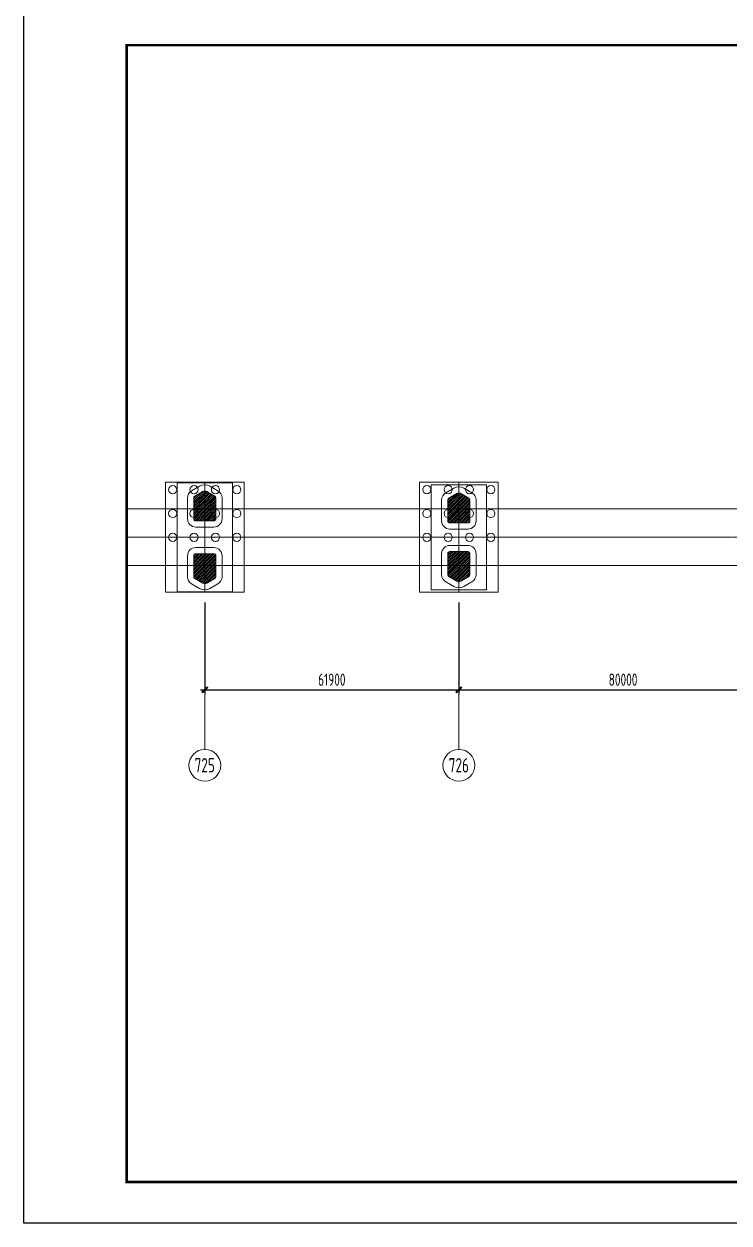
# Model space of a CAD drawing. Extents: x -2876908 to 633791, y -1383861 to 872234.
# Drawn here: x -1589762 to -1418006, y 278234 to 570384 of the extents above; entities that cross this region are included whole.
import ezdxf
from ezdxf.enums import TextEntityAlignment as Align

# ---------------------------------------------------------------- set-up
doc = ezdxf.new("R2010")
doc.units = 0
doc.header["$LTSCALE"] = 5
doc.header["$MEASUREMENT"] = 0
doc.linetypes.add('CENTER', pattern=[2, 1.25, -0.25, 0.25, -0.25])
doc.layers.get('0').update_dxf_attribs({"linetype": 'CONTINUOUS', "lineweight": 25})
doc.layers.get('DEFPOINTS').update_dxf_attribs({"color": 35, "linetype": 'CONTINUOUS', "lineweight": 13})
for name, color, linetype, lineweight in [('1粗实线', 1, 'CONTINUOUS', 30), ('3中心线', 6, 'CENTER', 18), ('5标注', 3, 'CONTINUOUS', 15), ('6文本', 7, 'CONTINUOUS', 15), ('7边界线', 8, 'CONTINUOUS', 15), ('8轮廓线', 4, 'CONTINUOUS', 15), ('DIM', 3, 'CONTINUOUS', 0), ('HFZT', 5, 'CONTINUOUS', 15)]:
    doc.layers.add(name, color=color, linetype=linetype, lineweight=lineweight)
doc.styles.add('TSSD_Dimension', font='tssdeng.shx', dxfattribs={"width": 0.7, "bigfont": 'hztxt.shx'})
doc.styles.add('TSSD_NORM', font='tssdeng.shx', dxfattribs={"width": 0.7, "bigfont": 'hztxt.shx'})
doc.dimstyles.new('TSSD_100_100', dxfattribs={"dimtxt": 300, "dimasz": 100, "dimexe": 100, "dimexo": 250, "dimgap": 100, "dimtad": 1, "dimdec": 0, "dimzin": 0, "dimdsep": 46, "dimtxsty": 'TSSD_Dimension', "dimblk": 'ARCHTICK', "dimblk1": 'ARCHTICK', "dimblk2": 'ARCHTICK', "dimcen": 0, "dimdle": 100, "dimclrt": 7, "dimadec": 0, "dimazin": 0, "dimtfac": 1, "dimtdec": 0, "dimtix": 1, "dimtmove": 2, "dimatfit": 3, "dimfxl": 1, "dimtolj": 1, "dimtzin": 0, "dimarcsym": 0})

# ---------------------------------------------------------------- blocks, each defined once
blk = doc.blocks.new('图框')
blk.add_line((81210, -10000), (-1573790, -10000))
at = {"color": 7, "linetype": 'Continuous'}
blk.add_lwpolyline([(-1598790, -10000), (-1598790, 287000), (81210, 287000), (81210, -10000), (-1598790, -10000)], dxfattribs=at)
at = {"layer": '1粗实线', "color": 7, "linetype": 'Continuous', "const_width": 600}
blk.add_lwpolyline([(-1573790, 0), (-1573790, 277000), (71210, 277000), (71210, 0), (-1573790, 0)], dxfattribs=at)
at = {"layer": 'HFZT', "color": 2, "style": 'TSSD_NORM', "width": 0.7}
for tag, height, p in [('比例尺', 2500, (63962, 21000)), ('图名', 4000, (-19528, 4250)), ('图号', 2500, (36224, 7000)), ('日期', 2500, (63962, 7000))]:
    blk.add_attdef(tag, text='', height=height, dxfattribs=at).set_placement(p, align=Align.MIDDLE)
blk = doc.blocks.new('平面图')
at = {"layer": '7边界线'}
h = blk.add_hatch(dxfattribs=at)
h.set_pattern_fill('ANSI31', color=256, scale=100, style=0)
h.set_pattern_definition([(45, (-8222488.14, 183260.15), (-224.506403, 224.506403), [])])
edge = h.paths.add_edge_path()
edge.add_line((-1351295, 3492), (-1349295, 3492))
edge.add_arc((-1349531, 4560), 1094, 282.42368, 328.71185)
edge.add_line((-1348596, 3992), (-1348596, 9215))
edge.add_arc((-1341961, 16551), 9891, 224.25445, 227.86965, ccw=False)
edge.add_line((-1349045, 9648), (-1350795, 10658))
edge.add_arc((-1351295, 9792), 1000, 60.00554, 90.00529)
edge.add_line((-1351295, 10792), (-1351295, 3492))
edge = h.paths.add_edge_path()
edge.add_arc((-1353395, 4092), 608, 189.42627, 279.42627)
edge.add_line((-1353295, 3492), (-1351295, 3492))
edge.add_line((-1351295, 3492), (-1351295, 10792))
edge.add_arc((-1351295, 9792), 1000, 90.00529, 120)
edge.add_line((-1351795, 10658), (-1353545, 9648))
edge.add_arc((-1360662, 16581), 9935, 312.14808, 315.7463, ccw=False)
edge.add_line((-1353995, 9215), (-1353995, 3992))
edge = h.paths.add_edge_path()
edge.add_arc((-1353395, -9058), 624, 196.05281, 256.05281)
edge.add_line((-1353545, -9664), (-1351795, -10674))
edge.add_arc((-1351295, -9808), 1000, 240, 269.99471)
edge.add_line((-1351295, -10808), (-1351295, -3508))
edge.add_line((-1351295, -3508), (-1353295, -3508))
edge.add_arc((-1353448, -4033), 547, 73.7651, 177.38237)
edge.add_line((-1353995, -4008), (-1353995, -9231))
edge = h.paths.add_edge_path()
edge.add_arc((-1351295, -9808), 1000, 269.99471, 299.99446)
edge.add_line((-1350795, -10674), (-1349045, -9664))
edge.add_arc((-1349963, -8262), 1676, 303.20869, 324.66721)
edge.add_line((-1348596, -9231), (-1348596, -4008))
edge.add_arc((-1349143, -4033), 547, 2.63799, 106.22648)
edge.add_line((-1349295, -3508), (-1351295, -3508))
edge.add_line((-1351295, -3508), (-1351295, -10808))
at = {"layer": '3中心线'}
for p, q in [((-1413195, -13416), (-1413195, 13384)), ((-1351295, -13408), (-1351295, 13392))]:
    blk.add_line(p, q, dxfattribs=at)
blk.add_lwpolyline([(-1432236, 0), (212764, 0)], dxfattribs=at)
at = {"layer": '7边界线'}
for p, q in [((-1416393, 11324), (-1414444, 12449)), ((-1409996, 11324), (-1411945, 12449)), ((-1354494, 10832), (-1352545, 11957)), ((-1348097, 10832), (-1350046, 11957)), ((-1417393, 9593), (-1417395, 4485)), ((-1415893, 9592), (-1415895, 4484)), ((-1415894, 8582), (-1413195, 11281)), ((-1415894, 9031), (-1413884, 11041)), ((-1415894, 8133), (-1413195, 10832)), ((-1415894, 9480), (-1414947, 10427)), ((-1415894, 7684), (-1413195, 10383)), ((-1415894, 7235), (-1413195, 9934)), ((-1415894, 6786), (-1413195, 9485)), ((-1415894, 6337), (-1413195, 9036)), ((-1415643, 10025), (-1413694, 11150)), ((-1415643, 10025), (-1413694, 11150)), ((-1413195, 11281), (-1413192, 11284)), ((-1413195, 10832), (-1412817, 11210)), ((-1413195, 10383), (-1412526, 11052)), ((-1413195, 9934), (-1412241, 10888)), ((-1413195, 9485), (-1411956, 10724)), ((-1413195, 9036), (-1411671, 10559)), ((-1413195, 8570), (-1411387, 10378)), ((-1413195, 8138), (-1411102, 10231)), ((-1413195, 7689), (-1410845, 10039)), ((-1413195, 7240), (-1410617, 9818)), ((-1413195, 6791), (-1410496, 9490)), ((-1413195, 6342), (-1410496, 9041)), ((-1410746, 10025), (-1412695, 11150)), ((-1410746, 10025), (-1412695, 11150)), ((-1410496, 9592), (-1410495, 4484)), ((-1408996, 9593), (-1408995, 4485)), ((-1408996, 9593), (-1408995, 4485)), ((-1355494, 9101), (-1355495, 3993)), ((-1353994, 9100), (-1353995, 3992)), ((-1353744, 9533), (-1351795, 10658)), ((-1348847, 9533), (-1350796, 10658)), ((-1348597, 9100), (-1348595, 3992)), ((-1347097, 9101), (-1347095, 3992)), ((-1347097, 9101), (-1347095, 3992)), ((-1415894, 5888), (-1413195, 8587)), ((-1415894, 5439), (-1413195, 8138)), ((-1415894, 4990), (-1413195, 7689)), ((-1415894, 4541), (-1413195, 7240)), ((-1415775, 4211), (-1413195, 6791)), ((-1415518, 4019), (-1413195, 6342)), ((-1415104, 3984), (-1413195, 5893)), ((-1413195, 5893), (-1410496, 8592)), ((-1413195, 5444), (-1410496, 8143)), ((-1413195, 4995), (-1410496, 7694)), ((-1413195, 4546), (-1410496, 7245)), ((-1413195, 4097), (-1410496, 6796)), ((-1412859, 3984), (-1410496, 6347)), ((-1412410, 3984), (-1410496, 5898)), ((-1410995, 3984), (-1415395, 3984)), ((-1414655, 3984), (-1413195, 5444)), ((-1414206, 3984), (-1413195, 4995)), ((-1413757, 3984), (-1413195, 4546)), ((-1411961, 3984), (-1410496, 5449)), ((-1411512, 3984), (-1410496, 5000)), ((-1411000, 4047), (-1410496, 4551)), ((-1349095, 3492), (-1353495, 3492)), ((-1410995, 2484), (-1415395, 2484)), ((-1349095, 1992), (-1353495, 1992)), ((-1410995, -2516), (-1415395, -2516)), ((-1349095, -2008), (-1353495, -2008)), ((-1417393, -9625), (-1417395, -4516)), ((-1415893, -9624), (-1415895, -4516)), ((-1415893, -9624), (-1415895, -4516)), ((-1415894, -4541), (-1415347, -3994)), ((-1415894, -4990), (-1414919, -4016)), ((-1415894, -5439), (-1414470, -4016)), ((-1415894, -5888), (-1414021, -4016)), ((-1415894, -6337), (-1413572, -4016)), ((-1415894, -6787), (-1413195, -4087)), ((-1415894, -7236), (-1413195, -4536)), ((-1415894, -7685), (-1413195, -4985)), ((-1415894, -8134), (-1413195, -5434)), ((-1410995, -4016), (-1415395, -4016)), ((-1413195, -4087), (-1413123, -4016)), ((-1413195, -4536), (-1412674, -4016)), ((-1413195, -4985), (-1412225, -4016)), ((-1413195, -5434), (-1411776, -4016)), ((-1413195, -5883), (-1411327, -4016)), ((-1413195, -6332), (-1410881, -4018)), ((-1413195, -6781), (-1410614, -4201)), ((-1413195, -7230), (-1410496, -4531)), ((-1413195, -7679), (-1410496, -4980)), ((-1413195, -8128), (-1410496, -5429)), ((-1410496, -9624), (-1410495, -4516)), ((-1410496, -9624), (-1410495, -4516)), ((-1408996, -9625), (-1408995, -4516)), ((-1408996, -9625), (-1408995, -4516)), ((-1355494, -9117), (-1355495, -4008)), ((-1353994, -9116), (-1353995, -4008)), ((-1349095, -3508), (-1353495, -3508)), ((-1348597, -9116), (-1348595, -4008)), ((-1347097, -9117), (-1347095, -4008)), ((-1347097, -9117), (-1347095, -4008)), ((-1415894, -8583), (-1413195, -5883)), ((-1415894, -9032), (-1413195, -6332)), ((-1415894, -9481), (-1413195, -6781)), ((-1415838, -9873), (-1413195, -7230)), ((-1415616, -10101), (-1413195, -7679)), ((-1415314, -10247), (-1413195, -8128)), ((-1415029, -10412), (-1413195, -8577)), ((-1413195, -8577), (-1410496, -5878)), ((-1413195, -9026), (-1410496, -6327)), ((-1413195, -9475), (-1410496, -6776)), ((-1413195, -9925), (-1410496, -7225)), ((-1413195, -10374), (-1410496, -7674)), ((-1413195, -10823), (-1410496, -8123)), ((-1413195, -11272), (-1410496, -8572)), ((-1416393, -11356), (-1414444, -12481)), ((-1415643, -10057), (-1413694, -11182)), ((-1415643, -10057), (-1413694, -11182)), ((-1415445, -10171), (-1413695, -11182)), ((-1414744, -10576), (-1413195, -9026)), ((-1414460, -10740), (-1413195, -9475)), ((-1414175, -10905), (-1413195, -9925)), ((-1413890, -11069), (-1413195, -10374)), ((-1413602, -11229), (-1413195, -10823)), ((-1413238, -11315), (-1413195, -11272)), ((-1410746, -10057), (-1412695, -11182)), ((-1410746, -10057), (-1412695, -11182)), ((-1410945, -10172), (-1412695, -11182)), ((-1412604, -11129), (-1410496, -9021)), ((-1409996, -11356), (-1411945, -12481)), ((-1411542, -10516), (-1410496, -9470)), ((-1354494, -10848), (-1352545, -11973)), ((-1353744, -9549), (-1351795, -10674)), ((-1353545, -9664), (-1351795, -10674)), ((-1348847, -9549), (-1350796, -10674)), ((-1349045, -9664), (-1350795, -10674)), ((-1348097, -10848), (-1350046, -11973))]:
    blk.add_line(p, q, dxfattribs=at)
for points in [[(-1422795, 13384), (-1422795, -13416), (-1403595, -13416), (-1403595, 13384), (-1422795, 13384)], [(-1419945, 2584), (-1419945, 13284), (-1406445, 13284), (-1406445, 2584)], [(-1360895, 13392), (-1360895, -13408), (-1341695, -13408), (-1341695, 13392), (-1360895, 13392)], [(-1358045, 2592), (-1358045, 12792), (-1344545, 12792), (-1344545, 2592)], [(-1419945, 2584), (-1419945, -13316), (-1406445, -13316), (-1406445, 2584)], [(-1358045, 2592), (-1358045, -12808), (-1344545, -12808), (-1344545, 2592)]]:
    blk.add_lwpolyline(points, dxfattribs=at)
for centre in [(-1420995, 11584), (-1415795, 11584), (-1410595, 11584), (-1405395, 11584), (-1359095, 11592), (-1353895, 11592), (-1348695, 11592), (-1343495, 11592), (-1420995, 5784), (-1420995, 5784), (-1415795, 5784), (-1410595, 5784), (-1405395, 5784), (-1359095, 5792), (-1353895, 5792), (-1348695, 5792), (-1343495, 5792), (-1420995, -16), (-1415795, -16), (-1410595, -16), (-1405395, -16), (-1359095, -8), (-1353895, -8), (-1348695, -8), (-1343495, -8)]:
    blk.add_circle(centre, 1000, dxfattribs=at)
for centre, radius, start, end in [((-1413195, 10285), 2499, 60.00554, 120), ((-1351295, 9793), 2499, 60.00554, 120), ((-1415393, 9592), 2000, 120, 180), ((-1415394, 9592), 500, 120, 180), ((-1413195, 10285), 999, 60.00554, 120), ((-1413195, 10285), 999, 60.00554, 120), ((-1410996, 9592), 500, 0, 60), ((-1410996, 9592), 2000, 0, 60), ((-1353494, 9100), 2000, 120, 180), ((-1353494, 9100), 500, 120, 180), ((-1351295, 9793), 999, 60.00554, 120), ((-1349096, 9100), 500, 0, 60), ((-1349096, 9100), 2000, 0, 60), ((-1415395, 4484), 2000, 180, 270), ((-1415395, 4484), 500, 180, 270), ((-1410995, 4484), 2000, 270, 0), ((-1410995, 4484), 500, 270, 0), ((-1353495, 3992), 2000, 180, 270), ((-1353495, 3992), 500, 180, 270), ((-1349095, 3992), 500, 270, 0), ((-1349095, 3992), 2000, 270, 0), ((-1420995, -16), 1000, 0, 180), ((-1359095, -8), 1000, 0, 180), ((-1415395, -4516), 2000, 90, 180), ((-1410995, -4516), 2000, 0, 90), ((-1353495, -4008), 2000, 90, 180), ((-1349095, -4008), 2000, 0, 90), ((-1415395, -4516), 500, 90, 180), ((-1410995, -4516), 500, 0, 90), ((-1410995, -4516), 500, 0, 90), ((-1353495, -4008), 500, 90, 180), ((-1349095, -4008), 500, 0, 90), ((-1415394, -9624), 2000, 180, 240), ((-1415394, -9624), 500, 180, 240), ((-1413195, -10316), 1000, 240, 299.99446), ((-1413195, -10316), 999, 240, 299.99446), ((-1413195, -10316), 999, 240, 299.99446), ((-1410996, -9624), 500, 300, 0), ((-1410996, -9624), 500, 300, 0), ((-1410996, -9624), 2000, 300, 0), ((-1353494, -9116), 2000, 180, 240), ((-1353494, -9116), 500, 180, 240), ((-1351295, -9808), 1000, 240, 299.99446), ((-1351295, -9808), 999, 240, 299.99446), ((-1349096, -9116), 500, 300, 0), ((-1349096, -9116), 2000, 300, 0), ((-1413195, -10316), 2499, 240, 299.99446), ((-1351295, -9808), 2499, 240, 299.99446)]:
    blk.add_arc(centre, radius, start, end, dxfattribs=at)
at = {"layer": '8轮廓线'}
for points in [[(-1432236, 6900), (212764, 6900)], [(-1432236, -6900), (212764, -6900)]]:
    blk.add_lwpolyline(points, dxfattribs=at)
blk = doc.blocks.new('_ArchTick')
at = {"color": 0, "linetype": 'ByBlock', "const_width": 0.5}
blk.add_lwpolyline([(-0.71, -0.71), (0.71, 0.71)], dxfattribs=at)
blk = doc.blocks.new('*D54')
at = {"layer": 'DEFPOINTS', "color": 0, "transparency": 16777216}
for p in [(-1545721, 431912), (-1483821, 431912), (-1483821, 408125)]:
    blk.add_point(p, dxfattribs=at)
at = {"layer": 'DIM', "color": 0, "linetype": 'ByBlock', "lineweight": -2, "transparency": 16777216}
blk.add_line((-1545721, 429412), (-1545721, 407125), dxfattribs=at)
at = {"layer": 'DIM', "color": 0, "lineweight": -2, "transparency": 16777216}
for p, q in [((-1483821, 429412), (-1483821, 407125)), ((-1546721, 408125), (-1482821, 408125))]:
    blk.add_line(p, q, dxfattribs=at)
at = {"layer": 'DIM', "color": 0, "lineweight": -2, "transparency": 16777216, "xscale": 1000, "yscale": 1000, "zscale": 1000, "rotation": 180}
blk.add_blockref('_ArchTick', (-1545721, 408125), dxfattribs=at)
at = {"layer": 'DIM', "color": 0, "lineweight": -2, "transparency": 16777216, "xscale": 1000, "yscale": 1000, "zscale": 1000}
blk.add_blockref('_ArchTick', (-1483821, 408125), dxfattribs=at)
at = {"layer": 'DIM', "color": 7, "transparency": 16777216, "insert": (-1514771, 410625), "char_height": 3000, "attachment_point": 5, "style": 'TSSD_Dimension'}
blk.add_mtext('\\A1;61900', dxfattribs=at)
blk = doc.blocks.new('*D76')
at = {"layer": 'DEFPOINTS', "color": 0, "transparency": 16777216}
for p in [(-1483821, 431912), (-1403821, 431020), (-1403821, 408125)]:
    blk.add_point(p, dxfattribs=at)
at = {"layer": 'DIM', "color": 0, "linetype": 'ByBlock', "lineweight": -2, "transparency": 16777216}
blk.add_line((-1483821, 429412), (-1483821, 407125), dxfattribs=at)
at = {"layer": 'DIM', "color": 0, "lineweight": -2, "transparency": 16777216}
for p, q in [((-1403821, 428520), (-1403821, 407125)), ((-1484821, 408125), (-1402821, 408125))]:
    blk.add_line(p, q, dxfattribs=at)
at = {"layer": 'DIM', "color": 0, "lineweight": -2, "transparency": 16777216, "xscale": 1000, "yscale": 1000, "zscale": 1000, "rotation": 180}
blk.add_blockref('_ArchTick', (-1483821, 408125), dxfattribs=at)
at = {"layer": 'DIM', "color": 0, "lineweight": -2, "transparency": 16777216, "xscale": 1000, "yscale": 1000, "zscale": 1000}
blk.add_blockref('_ArchTick', (-1403821, 408125), dxfattribs=at)
at = {"layer": 'DIM', "color": 7, "transparency": 16777216, "insert": (-1443821, 410625), "char_height": 3000, "attachment_point": 5, "style": 'TSSD_Dimension'}
blk.add_mtext('\\A1;80000', dxfattribs=at)
blk = doc.blocks.new('f32r')
for centre in [(-42555, -14033), (19330, -14033)]:
    blk.add_circle(centre, 3863)
at = {"layer": '5标注'}
for p, q in [((-42570, 3400), (-42570, -10170)), ((19330, 3400), (19330, -10170))]:
    blk.add_line(p, q, dxfattribs=at)
at = {"layer": '6文本', "style": 'TSSD_NORM', "width": 0.7}
for s, p in [('725', (-42570, -14033)), ('726', (19330, -14040))]:
    blk.add_text(s, height=3500, dxfattribs=at).set_placement(p, align=Align.MIDDLE_CENTER)

msp = doc.modelspace()

# ---------------------------------------------------------------- block references
msp.add_blockref('图框', (9028.284, 288233.761))
at = {"layer": '3中心线', "ltscale": 500}
msp.add_blockref('平面图', (-132525.75, 445327.77), dxfattribs=at)
at = {"layer": 'DIM'}
msp.add_blockref('f32r', (-1503151.02, 403798.683), dxfattribs=at)

# ---------------------------------------------------------------- dimensions: what is measured, and where the dimension line sits
for base, p1, p2, picture, middle in [((-1483821.14, 408124.878), (-1545721.088, 431911.876), (-1483821.14, 431911.876), '*D54', (-1514771.114, 410624.878)), ((-1403821.088, 408124.878), (-1483821.14, 431911.876), (-1403821.088, 431019.817), '*D76', (-1443821.114, 410624.878))]:
    dim = msp.add_linear_dim(base=base, p1=p1, p2=p2, dimstyle='TSSD_100_100', override={"dimtxt": 3000, "dimasz": 1000, "dimexe": 1000, "dimexo": 2500, "dimgap": 1000, "dimdle": 1000}, dxfattribs=at)
    dim.commit()
    dim.dimension.update_dxf_attribs({"geometry": picture, "text_midpoint": middle})

doc.saveas('drawing.dxf')
